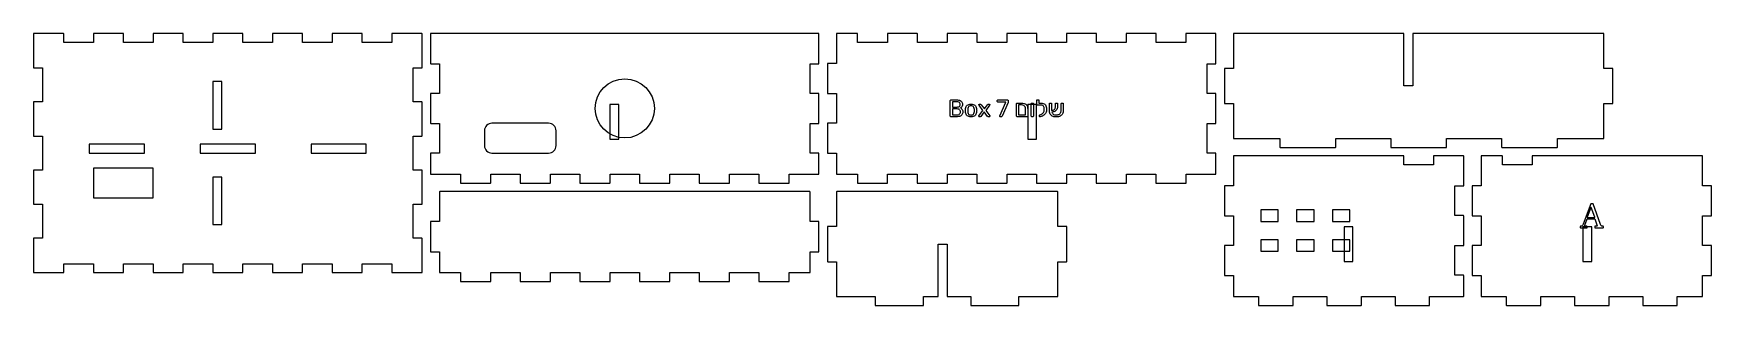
# Model space of a CAD drawing. Header units: millimetres. Extents: x 5 to 567, y 304 to 395.
import ezdxf

# ---------------------------------------------------------------- set-up
doc = ezdxf.new("R2010")
doc.units = ezdxf.units.MM
for name, color, linetype in [('CUT', 1, 'CONTINUOUS'), ('ENGRAVE', 7, 'CONTINUOUS'), ('SCORE', 5, 'CONTINUOUS')]:
    doc.layers.add(name, color=color, linetype=linetype)

msp = doc.modelspace()

# ---------------------------------------------------------------- linework, layer by layer
at = {"layer": 'CUT'}
for points in [[(5, 314.925), (14.95, 314.925, 0.4142), (15.025, 315), (15.025, 317.925), (24.975, 317.925), (24.975, 315, 0.4142), (25.05, 314.925), (34.95, 314.925, 0.4142), (35.025, 315), (35.025, 317.925), (44.975, 317.925), (44.975, 315, 0.4142), (45.05, 314.925), (54.95, 314.925, 0.4142), (55.025, 315), (55.025, 317.925), (64.975, 317.925), (64.975, 315, 0.4142), (65.05, 314.925), (74.95, 314.925, 0.4142), (75.025, 315), (75.025, 317.925), (84.975, 317.925), (84.975, 315, 0.4142), (85.05, 314.925), (94.95, 314.925, 0.4142), (95.025, 315), (95.025, 317.925), (104.975, 317.925), (104.975, 315, 0.4142), (105.05, 314.925), (114.95, 314.925, 0.4142), (115.025, 315), (115.025, 317.925), (124.975, 317.925), (124.975, 315, 0.4142), (125.05, 314.925), (135, 314.925, 0.4142), (135.075, 315), (135.075, 326.3786, 0.4142), (135, 326.4536), (132.075, 326.4536), (132.075, 337.8321), (135, 337.8321, 0.4142), (135.075, 337.9071), (135.075, 349.2357, 0.4142), (135, 349.3107), (132.075, 349.3107), (132.075, 360.6893), (135, 360.6893, 0.4142), (135.075, 360.7643), (135.075, 372.0929, 0.4142), (135, 372.1679), (132.075, 372.1679), (132.075, 383.5464), (135, 383.5464, 0.4142), (135.075, 383.6214), (135.075, 395, 0.4142), (135, 395.075), (125.05, 395.075, 0.4142), (124.975, 395), (124.975, 392.075), (115.025, 392.075), (115.025, 395, 0.4142), (114.95, 395.075), (105.05, 395.075, 0.4142), (104.975, 395), (104.975, 392.075), (95.025, 392.075), (95.025, 395, 0.4142), (94.95, 395.075), (85.05, 395.075, 0.4142), (84.975, 395), (84.975, 392.075), (75.025, 392.075), (75.025, 395, 0.4142), (74.95, 395.075), (65.05, 395.075, 0.4142), (64.975, 395), (64.975, 392.075), (55.025, 392.075), (55.025, 395, 0.4142), (54.95, 395.075), (45.05, 395.075, 0.4142), (44.975, 395), (44.975, 392.075), (35.025, 392.075), (35.025, 395, 0.4142), (34.95, 395.075), (25.05, 395.075, 0.4142), (24.975, 395), (24.975, 392.075), (15.025, 392.075), (15.025, 395, 0.4142), (14.95, 395.075), (5, 395.075, 0.4142), (4.925, 395), (4.925, 383.6214, 0.4142), (5, 383.5464), (7.925, 383.5464), (7.925, 372.1679), (5, 372.1679, 0.4142), (4.925, 372.0929), (4.925, 360.7643, 0.4142), (5, 360.6893), (7.925, 360.6893), (7.925, 349.3107), (5, 349.3107, 0.4142), (4.925, 349.2357), (4.925, 337.9071, 0.4142), (5, 337.8321), (7.925, 337.8321), (7.925, 326.4536), (5, 326.4536, 0.4142), (4.925, 326.3786), (4.925, 315, 0.4142)], [(138, 347.925), (147.925, 347.925), (147.925, 345, 0.4142), (148, 344.925), (158, 344.925, 0.4142), (158.075, 345), (158.075, 347.925), (167.925, 347.925), (167.925, 345, 0.4142), (168, 344.925), (178, 344.925, 0.4142), (178.075, 345), (178.075, 347.925), (187.925, 347.925), (187.925, 345, 0.4142), (188, 344.925), (198, 344.925, 0.4142), (198.075, 345), (198.075, 347.925), (207.925, 347.925), (207.925, 345, 0.4142), (208, 344.925), (218, 344.925, 0.4142), (218.075, 345), (218.075, 347.925), (227.925, 347.925), (227.925, 345, 0.4142), (228, 344.925), (238, 344.925, 0.4142), (238.075, 345), (238.075, 347.925), (247.925, 347.925), (247.925, 345, 0.4142), (248, 344.925), (258, 344.925, 0.4142), (258.075, 345), (258.075, 347.925), (268, 347.925, 0.4142), (268.075, 348), (268.075, 354.95, 0.4142), (268, 355.025), (265.075, 355.025), (265.075, 364.975), (268, 364.975, 0.4142), (268.075, 365.05), (268.075, 374.95, 0.4142), (268, 375.025), (265.075, 375.025), (265.075, 384.975), (268, 384.975, 0.4142), (268.075, 385.05), (268.075, 395, 0.4142), (268, 395.075), (138, 395.075, 0.4142), (137.925, 395), (137.925, 385.05, 0.4142), (138, 384.975), (140.925, 384.975), (140.925, 375.025), (138, 375.025, 0.4142), (137.925, 374.95), (137.925, 365.05, 0.4142), (138, 364.975), (140.925, 364.975), (140.925, 355.025), (138, 355.025, 0.4142), (137.925, 354.95), (137.925, 348, 0.4142)], [(274, 347.925), (280.925, 347.925), (280.925, 345, 0.4142), (281, 344.925), (291, 344.925, 0.4142), (291.075, 345), (291.075, 347.925), (300.925, 347.925), (300.925, 345, 0.4142), (301, 344.925), (311, 344.925, 0.4142), (311.075, 345), (311.075, 347.925), (320.925, 347.925), (320.925, 345, 0.4142), (321, 344.925), (331, 344.925, 0.4142), (331.075, 345), (331.075, 347.925), (340.925, 347.925), (340.925, 345, 0.4142), (341, 344.925), (351, 344.925, 0.4142), (351.075, 345), (351.075, 347.925), (360.925, 347.925), (360.925, 345, 0.4142), (361, 344.925), (371, 344.925, 0.4142), (371.075, 345), (371.075, 347.925), (380.925, 347.925), (380.925, 345, 0.4142), (381, 344.925), (391, 344.925, 0.4142), (391.075, 345), (391.075, 347.925), (401, 347.925, 0.4142), (401.075, 348), (401.075, 354.95, 0.4142), (401, 355.025), (398.075, 355.025), (398.075, 364.975), (401, 364.975, 0.4142), (401.075, 365.05), (401.075, 374.95, 0.4142), (401, 375.025), (398.075, 375.025), (398.075, 384.975), (401, 384.975, 0.4142), (401.075, 385.05), (401.075, 395, 0.4142), (401, 395.075), (391.05, 395.075, 0.4142), (390.975, 395), (390.975, 392.075), (381.025, 392.075), (381.025, 395, 0.4142), (380.95, 395.075), (371.05, 395.075, 0.4142), (370.975, 395), (370.975, 392.075), (361.025, 392.075), (361.025, 395, 0.4142), (360.95, 395.075), (351.05, 395.075, 0.4142), (350.975, 395), (350.975, 392.075), (341.025, 392.075), (341.025, 395, 0.4142), (340.95, 395.075), (331.05, 395.075, 0.4142), (330.975, 395), (330.975, 392.075), (321.025, 392.075), (321.025, 395, 0.4142), (320.95, 395.075), (311.05, 395.075, 0.4142), (310.975, 395), (310.975, 392.075), (301.025, 392.075), (301.025, 395, 0.4142), (300.95, 395.075), (291.05, 395.075, 0.4142), (290.975, 395), (290.975, 392.075), (281.025, 392.075), (281.025, 395, 0.4142), (280.95, 395.075), (274, 395.075, 0.4142), (273.925, 395), (273.925, 385.075), (271, 385.075, 0.4142), (270.925, 385), (270.925, 375, 0.4142), (271, 374.925), (273.925, 374.925), (273.925, 365.075), (271, 365.075, 0.4142), (270.925, 365), (270.925, 355, 0.4142), (271, 354.925), (273.925, 354.925), (273.925, 348, 0.4142)], [(407, 359.925), (422.4964, 359.925), (422.4964, 357, 0.4142), (422.5714, 356.925), (441.1429, 356.925, 0.4142), (441.2179, 357), (441.2179, 359.925), (459.6393, 359.925), (459.6393, 357, 0.4142), (459.7143, 356.925), (478.2857, 356.925, 0.4142), (478.3607, 357), (478.3607, 359.925), (496.7821, 359.925), (496.7821, 357, 0.4142), (496.8571, 356.925), (515.4286, 356.925, 0.4142), (515.5036, 357), (515.5036, 359.925), (531, 359.925, 0.4142), (531.075, 360), (531.075, 371.5917), (534, 371.5917, 0.4142), (534.075, 371.6667), (534.075, 383.3333, 0.4142), (534, 383.4083), (531.075, 383.4083), (531.075, 395, 0.4142), (531, 395.075), (467.05, 395.075, 0.4142), (466.975, 395), (466.975, 377.575), (464.025, 377.575), (464.025, 395, 0.4142), (463.95, 395.075), (407, 395.075, 0.4142), (406.925, 395), (406.925, 383.4083), (404, 383.4083, 0.4142), (403.925, 383.3333), (403.925, 371.6667, 0.4142), (404, 371.5917), (406.925, 371.5917), (406.925, 360, 0.4142)], [(407, 306.925), (415.3536, 306.925), (415.3536, 304, 0.4142), (415.4286, 303.925), (426.8571, 303.925, 0.4142), (426.9321, 304), (426.9321, 306.925), (438.2107, 306.925), (438.2107, 304, 0.4142), (438.2857, 303.925), (449.7143, 303.925, 0.4142), (449.7893, 304), (449.7893, 306.925), (461.0679, 306.925), (461.0679, 304, 0.4142), (461.1429, 303.925), (472.5714, 303.925, 0.4142), (472.6464, 304), (472.6464, 306.925), (484, 306.925, 0.4142), (484.075, 307), (484.075, 313.95, 0.4142), (484, 314.025), (481.075, 314.025), (481.075, 323.975), (484, 323.975, 0.4142), (484.075, 324.05), (484.075, 333.95, 0.4142), (484, 334.025), (481.075, 334.025), (481.075, 343.975), (484, 343.975, 0.4142), (484.075, 344.05), (484.075, 354, 0.4142), (484, 354.075), (474.05, 354.075, 0.4142), (473.975, 354), (473.975, 351.075), (464.025, 351.075), (464.025, 354, 0.4142), (463.95, 354.075), (407, 354.075, 0.4142), (406.925, 354), (406.925, 344.075), (404, 344.075, 0.4142), (403.925, 344), (403.925, 334, 0.4142), (404, 333.925), (406.925, 333.925), (406.925, 324.075), (404, 324.075, 0.4142), (403.925, 324), (403.925, 314, 0.4142), (404, 313.925), (406.925, 313.925), (406.925, 307, 0.4142)], [(490, 306.925), (498.3536, 306.925), (498.3536, 304, 0.4142), (498.4286, 303.925), (509.8571, 303.925, 0.4142), (509.9321, 304), (509.9321, 306.925), (521.2107, 306.925), (521.2107, 304, 0.4142), (521.2857, 303.925), (532.7143, 303.925, 0.4142), (532.7893, 304), (532.7893, 306.925), (544.0679, 306.925), (544.0679, 304, 0.4142), (544.1429, 303.925), (555.5714, 303.925, 0.4142), (555.6464, 304), (555.6464, 306.925), (564, 306.925, 0.4142), (564.075, 307), (564.075, 313.925), (567, 313.925, 0.4142), (567.075, 314), (567.075, 324, 0.4142), (567, 324.075), (564.075, 324.075), (564.075, 333.925), (567, 333.925, 0.4142), (567.075, 334), (567.075, 344, 0.4142), (567, 344.075), (564.075, 344.075), (564.075, 354, 0.4142), (564, 354.075), (507.05, 354.075, 0.4142), (506.975, 354), (506.975, 351.075), (497.025, 351.075), (497.025, 354, 0.4142), (496.95, 354.075), (490, 354.075, 0.4142), (489.925, 354), (489.925, 344.075), (487, 344.075, 0.4142), (486.925, 344), (486.925, 334, 0.4142), (487, 333.925), (489.925, 333.925), (489.925, 324.075), (487, 324.075, 0.4142), (486.925, 324), (486.925, 314, 0.4142), (487, 313.925), (489.925, 313.925), (489.925, 307, 0.4142)], [(141, 314.925), (147.925, 314.925), (147.925, 312, 0.4142), (148, 311.925), (158, 311.925, 0.4142), (158.075, 312), (158.075, 314.925), (167.925, 314.925), (167.925, 312, 0.4142), (168, 311.925), (178, 311.925, 0.4142), (178.075, 312), (178.075, 314.925), (187.925, 314.925), (187.925, 312, 0.4142), (188, 311.925), (198, 311.925, 0.4142), (198.075, 312), (198.075, 314.925), (207.925, 314.925), (207.925, 312, 0.4142), (208, 311.925), (218, 311.925, 0.4142), (218.075, 312), (218.075, 314.925), (227.925, 314.925), (227.925, 312, 0.4142), (228, 311.925), (238, 311.925, 0.4142), (238.075, 312), (238.075, 314.925), (247.925, 314.925), (247.925, 312, 0.4142), (248, 311.925), (258, 311.925, 0.4142), (258.075, 312), (258.075, 314.925), (265, 314.925, 0.4142), (265.075, 315), (265.075, 321.925), (268, 321.925, 0.4142), (268.075, 322), (268.075, 332, 0.4142), (268, 332.075), (265.075, 332.075), (265.075, 342, 0.4142), (265, 342.075), (141, 342.075, 0.4142), (140.925, 342), (140.925, 332.075), (138, 332.075, 0.4142), (137.925, 332), (137.925, 322, 0.4142), (138, 321.925), (140.925, 321.925), (140.925, 315, 0.4142)], [(274, 306.925), (286.925, 306.925), (286.925, 304, 0.4142), (287, 303.925), (303, 303.925, 0.4142), (303.075, 304), (303.075, 306.925), (307.95, 306.925, 0.4142), (308.025, 307), (308.025, 324.425), (310.975, 324.425), (310.975, 307, 0.4142), (311.05, 306.925), (318.925, 306.925), (318.925, 304, 0.4142), (319, 303.925), (335, 303.925, 0.4142), (335.075, 304), (335.075, 306.925), (348, 306.925, 0.4142), (348.075, 307), (348.075, 318.5917), (351, 318.5917, 0.4142), (351.075, 318.6667), (351.075, 330.3333, 0.4142), (351, 330.4083), (348.075, 330.4083), (348.075, 342, 0.4142), (348, 342.075), (274, 342.075, 0.4142), (273.925, 342), (273.925, 330.4083), (271, 330.4083, 0.4142), (270.925, 330.3333), (270.925, 318.6667, 0.4142), (271, 318.5917), (273.925, 318.5917), (273.925, 307, 0.4142)], [(525.425, 330.04), (525.425, 330.388, 0.4142), (525.35, 330.463), (524.9123, 330.463), (524.7396, 330.4924), (524.6708, 330.5613), (524.6535, 330.6844), (524.6905, 330.872), (525.4388, 332.965), (527.9852, 332.965), (528.7219, 330.9069), (528.7658, 330.7147), (528.7471, 330.5787), (528.6672, 330.4967), (528.4755, 330.463), (528.038, 330.463, 0.4142), (527.963, 330.388), (527.963, 330.04, 0.4142), (528.038, 329.965), (530.786, 329.965, 0.4142), (530.861, 330.04), (530.861, 330.388, 0.4007), (530.7895, 330.4629), (530.5365, 330.4747), (530.3535, 330.508), (530.2272, 330.5692), (530.1341, 330.6712), (530.049, 330.8359), (529.9562, 331.0743), (527.4605, 337.9855, 0.316), (527.39, 338.035), (526.706, 338.035, 0.3132), (526.6357, 337.9862), (524.0919, 331.1586), (523.9972, 330.9131), (523.9063, 330.7285), (523.8057, 330.6027), (523.677, 330.5242), (523.488, 330.479), (523.2097, 330.4629, 0.3974), (523.139, 330.388), (523.139, 330.04, 0.4142), (523.214, 329.965), (525.35, 329.965, 0.4142)], [(525.53, 333.373), (527.894, 333.373, 0.5185), (527.9646, 333.4732), (526.8006, 336.7372, 0.3171), (526.73, 336.787), (526.694, 336.787, 0.3171), (526.6234, 336.7372), (525.4594, 333.4732, 0.5185)]]:
    msp.add_lwpolyline(points, format="xyb", close=True, dxfattribs=at)
for points in [[(65.025, 363.025), (67.975, 363.025), (67.975, 378.975), (65.025, 378.975)], [(198.025, 359.6917), (200.975, 359.6917), (200.975, 371.3083), (198.025, 371.3083)], [(338.025, 359.6917), (340.975, 359.6917), (340.975, 371.3083), (338.025, 371.3083)], [(23.5964, 355.025), (42.1179, 355.025), (42.1179, 357.975), (23.5964, 357.975)], [(60.7393, 355.025), (79.2607, 355.025), (79.2607, 357.975), (60.7393, 357.975)], [(97.8821, 355.025), (116.4036, 355.025), (116.4036, 357.975), (97.8821, 357.975)], [(65.025, 331.025), (67.975, 331.025), (67.975, 346.975), (65.025, 346.975)], [(416.075, 332.075), (421.925, 332.075), (421.925, 335.925), (416.075, 335.925)], [(428.075, 332.075), (433.925, 332.075), (433.925, 335.925), (428.075, 335.925)], [(440.075, 332.075), (445.925, 332.075), (445.925, 335.925), (440.075, 335.925)], [(444.025, 318.6917), (446.975, 318.6917), (446.975, 330.3083), (444.025, 330.3083)], [(524.025, 318.6917), (526.975, 318.6917), (526.975, 330.3083), (524.025, 330.3083)], [(416.075, 322.075), (421.925, 322.075), (421.925, 325.925), (416.075, 325.925)], [(428.075, 322.075), (433.925, 322.075), (433.925, 325.925), (428.075, 325.925)], [(440.075, 322.075), (445.925, 322.075), (445.925, 325.925), (440.075, 325.925)]]:
    msp.add_lwpolyline(points, close=True, dxfattribs=at)
msp.add_circle((203, 370), 9.925, dxfattribs=at)
at = {"layer": 'ENGRAVE'}
for points in [[(314.508, 367.2), (312.252, 367.2), (312.116, 367.252), (312.068, 367.384), (312.068, 367.384), (312.068, 372.608), (312.116, 372.748), (312.252, 372.8), (312.252, 372.8), (314.444, 372.8), (314.8196, 372.7782), (315.1462, 372.7129), (315.424, 372.604), (315.6551, 372.4578), (315.8418, 372.2804), (315.984, 372.072), (316.084, 371.8391), (316.144, 371.5884), (316.164, 371.32), (316.164, 371.32), (316.137, 371.015), (316.056, 370.756), (315.935, 370.542), (315.788, 370.372), (315.63, 370.241), (315.476, 370.144), (315.476, 370.144), (315.6764, 370.0213), (315.8618, 369.856), (316.032, 369.648), (316.1676, 369.4027), (316.2489, 369.1253), (316.276, 368.816), (316.276, 368.816), (316.2538, 368.5307), (316.1871, 368.2613), (316.076, 368.008), (315.9209, 367.7791), (315.7222, 367.5831), (315.48, 367.42), (315.196, 367.2978), (314.872, 367.2244), (314.508, 367.2)], [(312.852, 372.152), (312.852, 370.432), (314.324, 370.432), (314.6378, 370.4582), (314.8964, 370.5369), (315.1, 370.668), (315.2467, 370.8444), (315.3347, 371.0591), (315.364, 371.312), (315.364, 371.312), (315.3347, 371.5627), (315.2467, 371.7707), (315.1, 371.936), (314.8964, 372.056), (314.6378, 372.128), (314.324, 372.152), (314.324, 372.152)], [(319.012, 367.12), (319.012, 367.12), (318.6289, 367.1458), (318.2902, 367.2231), (317.996, 367.352), (317.7453, 367.5267), (317.5373, 367.7413), (317.372, 367.996), (317.2493, 368.2836), (317.1693, 368.5969), (317.132, 368.936), (317.132, 368.936), (317.126, 369.091), (317.124, 369.284), (317.126, 369.475), (317.132, 369.624), (317.132, 369.624), (317.1698, 369.9671), (317.2511, 370.2818), (317.376, 370.568), (317.5436, 370.8204), (317.7529, 371.0338), (318.004, 371.208), (318.2973, 371.3369), (318.6333, 371.4142), (319.012, 371.44), (319.012, 371.44), (319.3907, 371.4142), (319.7267, 371.3369), (320.02, 371.208), (320.2711, 371.0338), (320.4804, 370.8204), (320.648, 370.568), (320.7729, 370.2818), (320.8542, 369.9671), (320.892, 369.624), (320.892, 369.624), (320.898, 369.475), (320.9, 369.284), (320.898, 369.091), (320.892, 368.936), (320.892, 368.936), (320.8547, 368.5969), (320.7747, 368.2836), (320.652, 367.996), (320.4867, 367.7413), (320.2787, 367.5267), (320.028, 367.352), (319.7338, 367.2231), (319.3951, 367.1458)], [(322.116, 367.2), (321.708, 367.2), (321.592, 367.248), (321.54, 367.368), (321.54, 367.368), (321.552, 367.428), (321.596, 367.512), (321.596, 367.512), (322.988, 369.328), (321.684, 371.048), (321.64, 371.128), (321.628, 371.192), (321.628, 371.192), (321.676, 371.312), (321.796, 371.36), (321.796, 371.36), (322.204, 371.36), (322.34, 371.316), (322.412, 371.232), (322.412, 371.232), (323.476, 369.848), (324.54, 371.224), (324.616, 371.312), (324.748, 371.36), (324.748, 371.36), (325.14, 371.36), (325.26, 371.312), (325.308, 371.192), (325.308, 371.192), (325.296, 371.128), (325.252, 371.048), (325.252, 371.048), (323.932, 369.312), (325.324, 367.512), (325.368, 367.432), (325.38, 367.368), (325.38, 367.368), (325.332, 367.248), (325.212, 367.2), (325.212, 367.2), (324.788, 367.2), (324.66, 367.24), (324.58, 367.32), (324.58, 367.32), (323.46, 368.784), (322.324, 367.32), (322.252, 367.248), (322.116, 367.2)], [(329.204, 367.2), (328.772, 367.2), (328.656, 367.252), (328.612, 367.376), (328.612, 367.376), (328.628, 367.448), (328.628, 367.448), (330.62, 372.104), (327.996, 372.104), (327.864, 372.156), (327.812, 372.288), (327.812, 372.288), (327.812, 372.608), (327.825, 372.687), (327.864, 372.748), (327.996, 372.8), (327.996, 372.8), (331.276, 372.8), (331.36, 372.787), (331.42, 372.748), (331.468, 372.608), (331.468, 372.608), (331.468, 372.312), (331.464, 372.218), (331.452, 372.144), (331.404, 372), (331.404, 372), (329.436, 367.4), (329.352, 367.268), (329.289, 367.217), (329.204, 367.2)], [(337.812, 367.2), (334.444, 367.2), (334.312, 367.252), (334.26, 367.384), (334.26, 367.384), (334.26, 371.584), (334.312, 371.716), (334.444, 371.768), (334.444, 371.768), (335.972, 371.768), (336.404, 371.7436), (336.7827, 371.6702), (337.108, 371.548), (337.3813, 371.3778), (337.604, 371.1604), (337.776, 370.896), (337.8982, 370.584), (337.9716, 370.224), (337.996, 369.816), (337.996, 369.816), (337.996, 367.384), (337.948, 367.252), (337.812, 367.2)], [(334.948, 371.128), (334.948, 367.84), (337.284, 367.84), (337.284, 369.776), (337.2484, 370.1711), (337.1418, 370.5031), (336.964, 370.772), (336.7071, 370.9698), (336.3631, 371.0884), (335.932, 371.128), (335.932, 371.128)], [(339.748, 367.2), (339.372, 367.2), (339.24, 367.252), (339.188, 367.384), (339.188, 367.384), (339.188, 371.584), (339.24, 371.716), (339.372, 371.768), (339.372, 371.768), (339.748, 371.768), (339.884, 371.716), (339.932, 371.584), (339.932, 371.584), (339.932, 367.384), (339.884, 367.252), (339.748, 367.2)], [(342.476, 367.24), (342.148, 367.128), (342.012, 367.148), (341.948, 367.272), (341.948, 367.272), (341.948, 367.64), (341.992, 367.768), (342.047, 367.818), (342.124, 367.856), (342.124, 367.856), (342.436, 367.976), (342.6382, 368.0729), (342.8289, 368.1822), (343.008, 368.304), (343.1689, 368.448), (343.3049, 368.624), (343.416, 368.832), (343.4982, 369.0791), (343.5476, 369.3724), (343.564, 369.712), (343.564, 369.712), (343.5502, 370.0351), (343.5089, 370.3111), (343.44, 370.54), (343.3387, 370.7258), (343.2, 370.8724), (343.024, 370.98), (342.8058, 371.0533), (342.5404, 371.0973), (342.228, 371.112), (342.228, 371.112), (341.988, 371.112), (341.956, 371.112), (341.956, 371.112), (341.212, 371.12), (341.08, 371.168), (341.028, 371.296), (341.028, 371.296), (341.028, 372.696), (341.08, 372.828), (341.212, 372.88), (341.212, 372.88), (341.548, 372.88), (341.684, 372.828), (341.732, 372.696), (341.732, 372.696), (341.732, 371.768), (342.34, 371.768), (342.7924, 371.7449), (343.1791, 371.6756), (343.5, 371.56), (343.7609, 371.3933), (343.9676, 371.1707), (344.12, 370.892), (344.2244, 370.5538), (344.2871, 370.1524), (344.308, 369.688), (344.308, 369.688), (344.2911, 369.3316), (344.2404, 369.0089), (344.156, 368.72), (344.0427, 368.4613), (343.9053, 368.2293), (343.744, 368.024), (343.5631, 367.8431), (343.3671, 367.6844), (343.156, 367.548), (342.9347, 367.4302), (342.708, 367.3276), (342.476, 367.24)], [(347.38, 367.8), (347.628, 367.8), (347.9564, 367.8178), (348.2484, 367.8818), (348.504, 367.992), (348.7227, 368.1444), (348.904, 368.3351), (349.048, 368.564), (349.1524, 368.824), (349.2151, 369.108), (349.236, 369.416), (349.236, 369.416), (349.236, 371.584), (349.288, 371.716), (349.42, 371.768), (349.42, 371.768), (349.756, 371.768), (349.884, 371.716), (349.932, 371.584), (349.932, 371.584), (349.932, 369.36), (349.9142, 369.0298), (349.8609, 368.7218), (349.772, 368.436), (349.6502, 368.1747), (349.4982, 367.94), (349.316, 367.732), (349.1067, 367.5529), (348.8733, 367.4049), (348.616, 367.288), (348.3373, 367.2053), (348.04, 367.16), (347.724, 367.152), (347.724, 367.152), (347.124, 367.152), (346.7889, 367.1787), (346.4769, 367.2587), (346.188, 367.392), (345.9302, 367.5733), (345.7116, 367.7973), (345.532, 368.064), (345.3987, 368.3671), (345.3187, 368.7004), (345.292, 369.064), (345.292, 369.064), (345.292, 371.584), (345.344, 371.716), (345.476, 371.768), (345.476, 371.768), (345.812, 371.768), (345.944, 371.716), (345.996, 371.584), (345.996, 371.584), (346.02, 369.328), (346.3027, 369.3582), (346.5427, 369.4169), (346.74, 369.504), (346.74, 369.504), (346.9271, 369.6293), (347.0724, 369.7813), (347.176, 369.96), (347.2449, 370.1582), (347.2862, 370.3689), (347.3, 370.592), (347.3, 370.592), (347.3, 371.584), (347.348, 371.716), (347.484, 371.768), (347.484, 371.768), (347.812, 371.768), (347.944, 371.716), (347.996, 371.584), (347.996, 371.584), (347.996, 370.56), (347.9702, 370.2249), (347.8929, 369.9129), (347.764, 369.624), (347.5827, 369.3662), (347.348, 369.1476), (347.06, 368.968), (347.06, 368.968), (346.7693, 368.8533), (346.4413, 368.776), (346.076, 368.736), (346.076, 368.736), (346.1551, 368.52), (346.2644, 368.3307), (346.404, 368.168), (346.404, 368.168), (346.6831, 367.9636), (347.0084, 367.8409), (347.38, 367.8)], [(312.852, 369.792), (312.852, 367.848), (314.404, 367.848), (314.7196, 367.8791), (314.9836, 367.9724), (315.196, 368.128), (315.3516, 368.3289), (315.4449, 368.5582), (315.476, 368.816), (315.476, 368.816), (315.4449, 369.0822), (315.3516, 369.3156), (315.196, 369.516), (314.9836, 369.6693), (314.7196, 369.7613), (314.404, 369.792), (314.404, 369.792)], [(319.012, 367.736), (319.012, 367.736), (319.3204, 367.7711), (319.5844, 367.8764), (319.804, 368.052), (319.9711, 368.2951), (320.0778, 368.6031), (320.124, 368.976), (320.124, 368.976), (320.13, 369.112), (320.132, 369.28), (320.13, 369.448), (320.124, 369.584), (320.124, 369.584), (320.0778, 369.9569), (319.9711, 370.2649), (319.804, 370.508), (319.5844, 370.6836), (319.3204, 370.7889), (319.012, 370.824), (319.012, 370.824), (318.7031, 370.7889), (318.4378, 370.6836), (318.216, 370.508), (318.0476, 370.2649), (317.9422, 369.9569), (317.9, 369.584), (317.9, 369.584), (317.894, 369.448), (317.892, 369.28), (317.894, 369.112), (317.9, 368.976), (317.9, 368.976), (317.9422, 368.6031), (318.0476, 368.2951), (318.216, 368.052), (318.4378, 367.8764), (318.7031, 367.7711)]]:
    msp.add_lwpolyline(points, close=True, dxfattribs=at)
msp.add_lwpolyline([(158.5, 355), (177.5, 355, 0.4142), (180, 357.5), (180, 362.5, 0.4142), (177.5, 365), (158.5, 365, 0.4142), (156, 362.5), (156, 357.5, 0.4142)], format="xyb", close=True, dxfattribs=at)
at = {"layer": 'SCORE'}
msp.add_lwpolyline([(25, 340), (45, 340), (45, 350), (25, 350)], close=True, dxfattribs=at)

doc.saveas('drawing.dxf')
